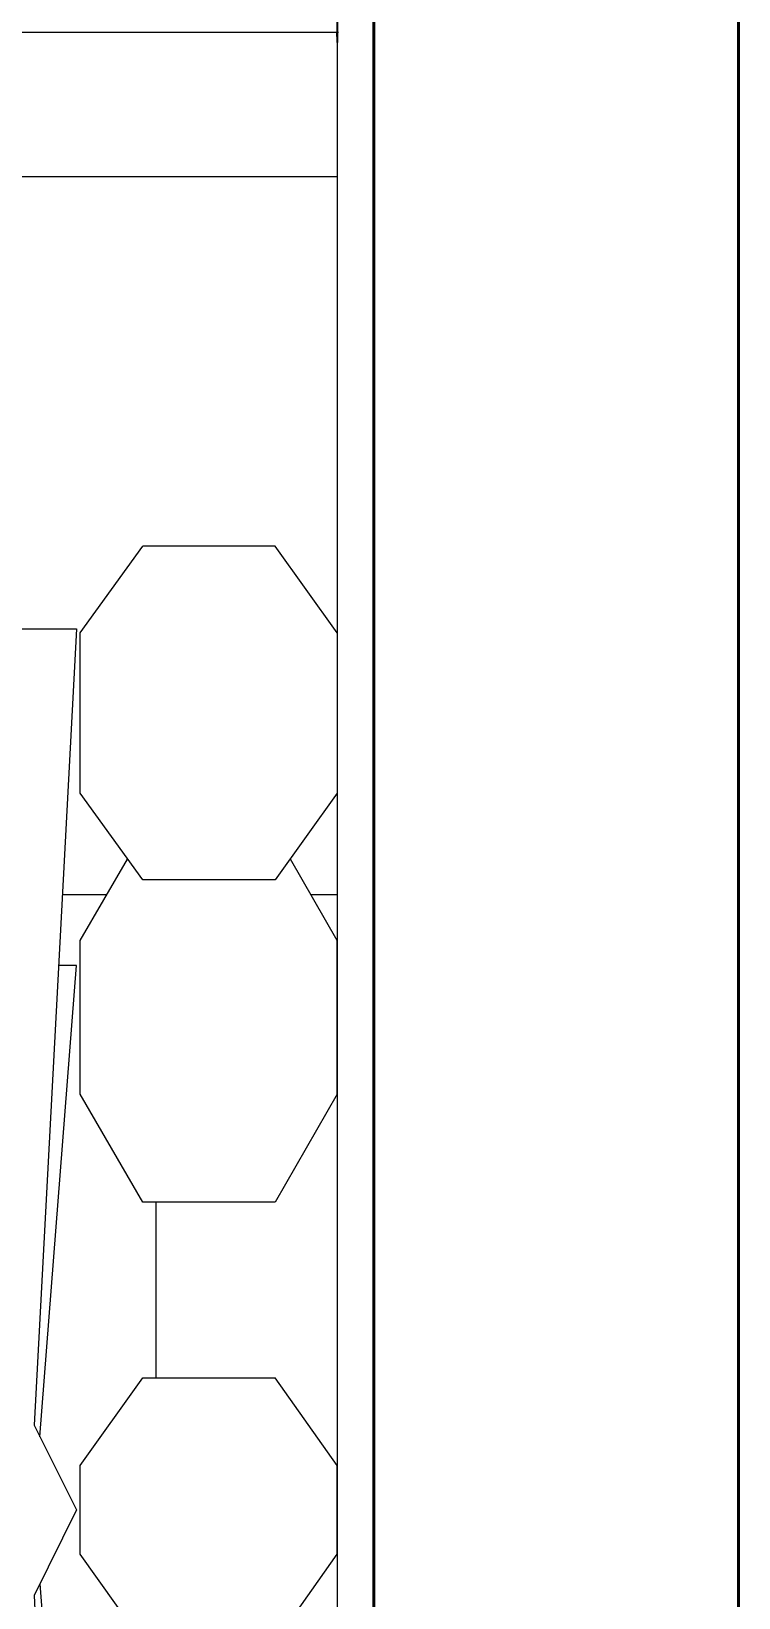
# Model space of a CAD drawing. Extents: x 65572 to 72871, y 30718 to 33858.
# Drawn here: x 65705.81 to 65715.5, y 32315.99 to 32337.45 of the extents above; entities that cross this region are included whole.
import ezdxf

# ---------------------------------------------------------------- set-up
doc = ezdxf.new("R2010")
doc.units = 0
doc.header["$LTSCALE"] = 0.5
doc.header["$MEASUREMENT"] = 0
doc.layers.get('0').update_dxf_attribs({"color": 20, "linetype": 'CONTINUOUS'})
doc.layers.get('DEFPOINTS').update_dxf_attribs({"linetype": 'CONTINUOUS', "lineweight": 5})
doc.layers.add('_KTI_CONTROL', color=7, linetype='CONTINUOUS')
for name, color, linetype, lineweight in [('Annotations', 40, 'CONTINUOUS', 5), ('Framing', 142, 'CONTINUOUS', 13), ('Layout', 154, 'CONTINUOUS', 5), ('Structure', 7, 'CONTINUOUS', 40), ('Viewed', 150, 'CONTINUOUS', 9)]:
    doc.layers.add(name, color=color, linetype=linetype, lineweight=lineweight)
doc.styles.get("Standard").update_dxf_attribs({"font": 'arial.ttf'})
doc.dimstyles.new('ARCH', dxfattribs={"dimscale": 96, "dimtxt": 0.0625, "dimasz": 0.0625, "dimexe": 0.04, "dimexo": 0.09375, "dimgap": 0.03125, "dimtad": 1, "dimdec": 0, "dimrnd": 0.0625, "dimzin": 3, "dimdsep": 46, "dimlunit": 4, "dimtxsty": 'Standard', "dimblk1": 'ARCHTICK', "dimblk2": 'ARCHTICK', "dimsah": 1, "dimcen": 0, "dimdle": 0.03125, "dimclrd": 256, "dimclre": 256, "dimclrt": 256, "dimazin": 0, "dimtfac": 1, "dimtdec": 0, "dimtmove": 2, "dimatfit": 3, "dimldrblk": 'OBLIQUE', "dimfxl": 0.3, "dimfxlon": 1, "dimfrac": 2, "dimarcsym": 0})

# ---------------------------------------------------------------- blocks, each defined once
blk = doc.blocks.new('_ArchTick')
at = {"const_width": 0.15}
blk.add_lwpolyline([(-0.5, -0.5), (0.5, 0.5)], dxfattribs=at)
blk = doc.blocks.new('*D243')
at = {"layer": 'Annotations', "lineweight": -2}
for p, q in [((65604.02, 32341.308), (65604.02, 32337.298)), ((65710.001, 32341.308), (65710.001, 32337.298)), ((65601.02, 32341.138), (65713.001, 32341.138))]:
    blk.add_line(p, q, dxfattribs=at)
at = {"layer": 'DEFPOINTS', "color": 0}
for p in [(65604.02, 32350.308), (65710.001, 32350.308), (65710.001, 32341.138)]:
    blk.add_point(p, dxfattribs=at)
at = {"layer": 'Annotations', "lineweight": -2, "xscale": 6, "yscale": 6, "zscale": 6, "rotation": 180}
blk.add_blockref('_ArchTick', (65604.02, 32341.138), dxfattribs=at)
at = {"layer": 'Annotations', "lineweight": -2, "xscale": 6, "yscale": 6, "zscale": 6}
blk.add_blockref('_ArchTick', (65710.001, 32341.138), dxfattribs=at)
at = {"layer": 'Annotations', "insert": (65657.01, 32347.201), "char_height": 6, "attachment_point": 5}
blk.add_mtext('8\'-10"', dxfattribs=at)
blk = doc.blocks.new('_Oblique')
at = {"lineweight": -2}
blk.add_line((-0.5, -0.5), (0.5, 0.5), dxfattribs=at)
blk = doc.blocks.new('12fstg01')
at = {"color": 0, "linetype": 'ByBlock'}
for p, q in [((0.25367, 0.1132), (0.25367, 0.0751)), ((-0.02463, 0.08728), (-0.25367, 0.0751)), ((0, 0.0751), (-0.02463, 0.08728)), ((0.02436, 0.08728), (0, 0.0751)), ((0.25367, 0.0751), (0.02436, 0.08728)), ((-0.02131, 0.08562), (-0.1568, 0.0751)), ((0.02104, 0.08562), (0.1568, 0.0751)), ((0.1568, 0.0751), (0.1568, 0.08017)), ((-0.03806, 0.056), (-0.01273, 0.07399)), ((-0.01273, 0.07399), (0.01273, 0.07399)), ((0.01273, 0.07399), (0.03806, 0.056)), ((0.08857, 0.056), (0.11971, 0.07399)), ((0.11971, 0.07399), (0.16399, 0.07399)), ((0.16399, 0.07399), (0.18738, 0.06034)), ((0.18143, 0.056), (0.20634, 0.07399)), ((0.20634, 0.07399), (0.25256, 0.07399)), ((0.25256, 0.07399), (0.27747, 0.056)), ((0.03806, 0.056), (0.03806, 0.0179)), ((0.08857, 0.0179), (0.08857, 0.056)), ((0.18143, 0.0179), (0.18143, 0.056)), ((0.27747, 0.0179), (0.27747, 0.056)), ((-0.03806, 0.0179), (-0.01273, 0)), ((0.01273, 0), (0.03806, 0.0179)), ((0.11971, 0), (0.08857, 0.0179)), ((0.20634, 0), (0.18143, 0.0179)), ((0.25256, 0), (0.27747, 0.0179)), ((0.16399, 0), (0.18738, 0.01347)), ((-0.01273, 0), (0.01273, 0)), ((0.11971, 0), (0.16399, 0)), ((0.25256, 0), (0.20634, 0))]:
    blk.add_line(p, q, dxfattribs=at)
at = {"layer": '_KTI_CONTROL'}
blk.add_polyline3d([(0, 0, 0), (0, 0, 0)], dxfattribs=at)
blk.add_polyline3d([(0, 0, 0), (0, 0, 0)], dxfattribs=at)

msp = doc.modelspace()

# ---------------------------------------------------------------- linework, layer by layer
at = {"color": 0}
msp.add_line((65710.00134, 32337.383312), (65710.00134, 32337.437119), dxfattribs=at)
at = {"layer": 'Framing'}
msp.add_line((65710.00134, 32435.914212), (65710.00134, 32239.968035), dxfattribs=at)
at = {"layer": 'Layout', "linetype": 'ByBlock'}
for p, q in [((65710.00134, 32335.457663), (65693.186377, 32335.457663)), ((65706.844582, 32325.618264), (65706.234673, 32325.618264)), ((65710.00134, 32325.618264), (65709.643221, 32325.618264))]:
    msp.add_line(p, q, dxfattribs=at)
at = {"layer": 'Structure'}
for p, q in [((65710.50134, 32454.149017), (65710.50134, 32220.71433)), ((65715.50134, 32454.149017), (65715.50134, 32220.71433))]:
    msp.add_line(p, q, dxfattribs=at)
at = {"layer": 'Viewed', "linetype": 'ByBlock'}
for p, q in [((65710.019605, 32337.437119), (65602.553693, 32337.437119)), ((65707.520398, 32319.002514), (65707.520398, 32321.406235)), ((65707.520398, 32319.002514), (65707.520398, 32321.406235))]:
    msp.add_line(p, q, dxfattribs=at)

# ---------------------------------------------------------------- block references
at = {"layer": 'Layout', "linetype": 'ByBlock', "xscale": 47.58705652932135, "yscale": 47.58705652932135, "zscale": 47.58705652932135, "rotation": 89.99999999999999}
msp.add_blockref('12fstg01', (65710.001978, 32317.191491), dxfattribs=at)

# ---------------------------------------------------------------- dimensions: what is measured, and where the dimension line sits
at = {"layer": 'Annotations'}
dim = msp.add_linear_dim(base=(65710.00134, 32341.138361), p1=(65604.019611, 32350.308064), p2=(65710.00134, 32350.308064), angle=180, dimstyle='ARCH', dxfattribs=at)
dim.commit()
dim.dimension.update_dxf_attribs({"geometry": '*D243', "text_midpoint": (65657.010475, 32347.201361)})

doc.saveas('drawing.dxf')
